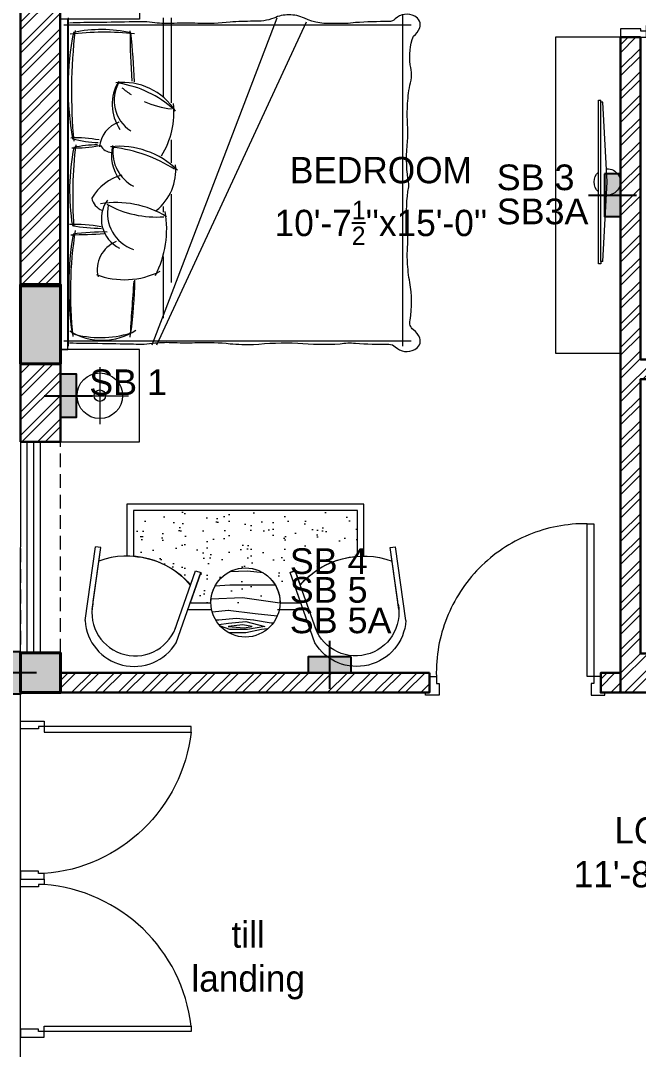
# Model space of a CAD drawing. Header units: inches. Extents: x 3133 to 3721, y -16790 to -15753.
# Drawn here: x 3292.6 to 3433.4, y -16172.1 to -15937.6 of the extents above; entities that cross this region are included whole.
import ezdxf

# ---------------------------------------------------------------- set-up
doc = ezdxf.new("R2010")
doc.units = ezdxf.units.IN
doc.header["$LTSCALE"] = 25
doc.header["$MEASUREMENT"] = 0
doc.linetypes.add('Cline', pattern=[1, 0.625, -0.125, 0.125, -0.125])
doc.linetypes.add('DASHED', pattern=[0.75, 0.5, -0.25])
doc.layers.add('107 CAVERI MAIN XREF$0$FORMAT', color=7, linetype='Continuous')
doc.layers.add('LCD-LOOPING', color=160, linetype='Continuous')
for name, color, linetype, lineweight in [('ACCESORIES', 150, 'Continuous', 20), ('Door & Window', 32, 'Continuous', 20), ('Furniture', 32, 'Continuous', 9), ('hatch', 252, 'Continuous', 0), ('SDA - Brick Wall', 7, 'Continuous', 30), ('SDA - Column', 6, 'Continuous', 40), ('SDA - Door Frame', 49, 'Continuous', 13), ('SDA - Furniture', 36, 'Continuous', 9), ('SDA - Hatch Dark', 250, 'Continuous', 5), ('SDA - Hatch Lite', 252, 'Continuous', 0), ('SDA - Overhead Lines', 252, 'DASHED', 9), ('SDA - R.C.P. 18', 112, 'Continuous', 18), ('SDA - Staircase', 1, 'Continuous', 13)]:
    doc.layers.add(name, color=color, linetype=linetype, lineweight=lineweight)
doc.layers.add('LCD-ELECTRICAL SYMBOL', color=34, linetype='Continuous', true_color=0x994200)
doc.styles.add('JB', font='GOTHIC.TTF', dxfattribs={"height": 5})
doc.styles.add('spectrum', font='arial.ttf')
pattern_1 = [(45, (3081.9256, -16917.6346), (-2.65165, 2.65165), []), (45, (3083.6934, -16917.6346), (-2.65165, 2.65165), [])]

# ---------------------------------------------------------------- blocks, each defined once
blk = doc.blocks.new('A$C8f570909')
at = {"layer": 'LCD-ELECTRICAL SYMBOL', "true_color": 0xcd6928}
h = blk.add_hatch(color=32, dxfattribs=at)
h.dxf.hatch_style = 1
h.paths.add_polyline_path([(0, 0), (8, 0), (8, 3), (0, 3)])
at = {"layer": 'LCD-ELECTRICAL SYMBOL', "color": 32, "true_color": 0xcd6928}
blk.add_line((4, -3), (4, 5.99), dxfattribs=at)
blk.add_lwpolyline([(0, 0), (8, 0), (8, 3), (0, 3)], close=True, dxfattribs=at)
blk = doc.blocks.new('sdfc3')
at = {"layer": 'SDA - Hatch Dark'}
h = blk.add_hatch(color=256, dxfattribs=at)
h.dxf.hatch_style = 1
h.paths.add_polyline_path([(388.1, 597.15), (388.1, 606.2), (397.19, 606.2), (397.19, 597.15)])
at = {"layer": 'SDA - Column'}
blk.add_lwpolyline([(388.1, 597.15), (388.1, 606.2), (397.19, 606.2), (397.19, 597.15)], close=True, dxfattribs=at)
blk = doc.blocks.new('c')
at = {"layer": 'SDA - Hatch Dark'}
h = blk.add_hatch(color=256, dxfattribs=at)
h.dxf.hatch_style = 1
h.paths.add_polyline_path([(404.31, 589), (404.31, 598.06), (422.4, 598.06), (422.4, 589)])
at = {"layer": 'SDA - Column'}
blk.add_lwpolyline([(404.31, 589), (404.31, 598.06), (422.4, 598.06), (422.4, 589)], close=True, dxfattribs=at)
blk = doc.blocks.new('*U12')
at = {"color": 0, "linetype": 'ByBlock'}
blk.add_lwpolyline([(-35, 785.9), (-35, 0), (-70, 0), (-70, 785.9)], close=True, dxfattribs=at)
for points in [[(-830, -95), (-901, -95), (-901, -83), (-880, -83), (-880, 0), (-845, 0), (-845, -35), (-830, -35), (-830, -95)], [(21, -95), (21, -83), (0, -83), (0, 0), (-35, 0), (-35, -35), (-50, -35), (-50, -95), (21, -95)]]:
    blk.add_lwpolyline(points, dxfattribs=at)
at = {"color": 250, "linetype": 'DASHED', "ltscale": 250}
blk.add_arc((-78.2, 19), 767, 89.3856, 181.4167, dxfattribs=at)
blk = doc.blocks.new('*U11')
at = {"color": 0, "linetype": 'ByBlock'}
blk.add_lwpolyline([(-35, 710), (-35, 0), (-70, 0), (-70, 710)], close=True, dxfattribs=at)
for points in [[(-730, -155), (-780, -155), (-780, -143), (-780, -143), (-780, 0), (-745, 0), (-745, -35), (-730, -35), (-730, -155)], [(0, -155), (0, -143), (0, -143), (0, 0), (-35, 0), (-35, -35), (-50, -35), (-50, -155), (0, -155)]]:
    blk.add_lwpolyline(points, dxfattribs=at)
at = {"color": 250, "linetype": 'DASHED', "ltscale": 250}
blk.add_arc((-121.4, 83), 629.1, 85.31165, 187.58356, dxfattribs=at)
blk = doc.blocks.new('*U10')
at = {"color": 0, "linetype": 'ByBlock'}
blk.add_lwpolyline([(-35, 940), (-35, 0), (-70, 0), (-70, 940)], close=True, dxfattribs=at)
for points in [[(-960, -150), (-1010, -150), (-1010, -138), (-1010, -138), (-1010, 0), (-975, 0), (-975, -35), (-960, -35), (-960, -150)], [(0, -150), (0, -138), (0, -138), (0, 0), (-35, 0), (-35, -35), (-50, -35), (-50, -150), (0, -150)]]:
    blk.add_lwpolyline(points, dxfattribs=at)
at = {"color": 250, "linetype": 'DASHED', "ltscale": 250}
blk.add_arc((47.3, -78.6), 1025.3, 96.57034, 175.60323, dxfattribs=at)
blk = doc.blocks.new('DOUBLE BED')
at = {"layer": 'SDA - Furniture'}
for p, q in [((-91.15, -2235.19), (-91.15, -2222.19)), ((-84.65, -2228.69), (-97.65, -2228.69)), ((-82.98, -2241.18), (-162.09, -2241.18)), ((-160.15, -2239.96), (-160.15, -2314.83)), ((-104.15, -2240.29), (-138.21, -2313.92)), ((-103.08, -2240.29), (-131.52, -2314.83)), ((-84.05, -2239.96), (-84.05, -2314.83)), ((-105.65, -2246.36), (-105.65, -2260.45)), ((-107.45, -2254.51), (-107.45, -2274.59)), ((-105.65, -2270.49), (-105.65, -2271.8)), ((-107.45, -2281.76), (-107.45, -2286.98)), ((-107.45, -2295.4), (-107.45, -2314.83)), ((-105.65, -2296.78), (-105.65, -2314.83)), ((-82.98, -2313.18), (-162.09, -2313.18)), ((-160.15, -2313.18), (-160.15, -2315.5)), ((-91.15, -2318.53), (-91.15, -2331.53)), ((-84.65, -2325.03), (-97.65, -2325.03))]:
    blk.add_line(p, q, dxfattribs=at)
for points in [[(-100.15, -2218.19), (-100.15, -2239.19), (-82.15, -2239.19), (-82.15, -2218.19)], [(-83.84, -2239.19), (-83.84, -2314.53), (-82.15, -2314.53), (-82.15, -2239.19)], [(-100.15, -2335.53), (-100.15, -2314.53), (-82.15, -2314.53), (-82.15, -2335.53)]]:
    blk.add_lwpolyline(points, close=True, dxfattribs=at)
for points in [[(-136.22, -2240.67, 0.03118), (-145.9, -2240.48, -0.080578), (-149.38, -2240.65, 0.015877), (-156.99, -2240.41, -0.211134), (-158.45, -2239.81, 0.329446), (-162.87, -2239.21, 0.37589), (-164.05, -2241.84, 0.123892), (-162.58, -2243.73, -0.342539), (-161.86, -2245.94, 0.076826), (-161.77, -2254.47, -0.036442), (-161.24, -2259.25, -0.046791), (-161.31, -2263.11, 0.023628), (-161.23, -2266.65, -0.055897), (-161.32, -2275.23, 0.053528), (-161.56, -2276.67, 0.053528), (-161.32, -2278.1, -0.055897), (-161.23, -2286.68, 0.026973), (-161.31, -2289.78, -0.036947), (-161.24, -2294.67, -0.036442), (-161.77, -2299.45, 0.141351), (-161.86, -2304.08, -0.121087), (-162.58, -2310.63, 0.123892), (-164.05, -2312.52, 0.37589), (-162.87, -2315.15, 0.329446), (-158.45, -2314.55, -0.211134), (-156.99, -2313.95, 0.015877), (-149.38, -2313.71, -0.06219), (-144.87, -2313.55, -0.129403), (-137.76, -2314.7, 0.123513), (-134.22, -2315.46, 0.129887), (-130.82, -2314.73, -0.095063), (-126.13, -2314.02, 0.016498), (-120.81, -2313.82, -0.039412), (-113.51, -2313.55, 0.025508), (-108.05, -2313.55, -0.038458), (-103.67, -2313.64, 0.058958), (-98.81, -2313.88, 0.00267), (-90.71, -2313.71, 0.015571), (-84.23, -2313.62)], [(-126.13, -2240.34, -0.037552), (-136.22, -2240.67)], [(-84.23, -2240.74, 0.015571), (-90.71, -2240.65, 0.00267), (-98.81, -2240.48, 0.058958), (-103.67, -2240.72, -0.038458), (-108.05, -2240.81, 0.025508), (-113.51, -2240.81, -0.039412), (-120.81, -2240.53, 0.016498), (-126.13, -2240.34)]]:
    blk.add_lwpolyline(points, format="xyb", dxfattribs=at)
for centre, radius in [((-91.15, -2228.69), 5.2), ((-91.15, -2228.69), 1.3), ((-91.15, -2325.03), 5.2), ((-91.15, -2325.03), 1.3)]:
    blk.add_circle(centre, radius, dxfattribs=at)
for centre, radius, start, end in [((-91.7, -2255.08), 13.77, 57.51, 123.8336), ((13.8, -2257.6), 112.97, 172.5647, 178.6834), ((-945.32, -2189.84), 848.92, 355.60971, 356.47378), ((-91.31, -2265.39), 23.45, 73.9263, 107.1409), ((-172.61, -2252.36), 88.17, 350.856, 6.6319), ((-157.91, -2253.46), 73.86, 350.5879, 8.2565), ((-96.78, -2273.3), 18.17, 69.3026, 116.5026), ((-82.95, -2266.71), 23.43, 153.0538, 189.663), ((-97.37, -2257.46), 6.81, 291.4295, 14.3652), ((-101.69, -2270.32), 8.8, 348.0413, 70.8342), ((-98.87, -2268.95), 7.38, 324.1671, 63.8421), ((-92.05, -2212.67), 53.33, 269.1536, 277.5533), ((-84.37, -2368.58), 103.21, 90.1063, 94.3312), ((-91.56, -2303.52), 36.69, 79.5301, 89.934), ((-85.4, -2234.24), 33.5, 259.589, 272.0447), ((-184.79, -2274.26), 99.82, 353.3146, 4.0301), ((-94.84, -2250.57), 22.14, 238.6542, 279.1977), ((-104.06, -2292.78), 23.37, 61.0456, 94.1497), ((-136.42, -2275.49), 52.15, 349.1717, 8.8688), ((-96.61, -2280.13), 11.83, 128.7278, 185.6813), ((-93.03, -2274.49), 3.81, 12.1757, 68.3207), ((-99.19, -2267.92), 11.45, 285.4018, 329.7122), ((-102.94, -2284.22), 8.82, 353.1541, 62.0001), ((-102.91, -2283.53), 9.13, 346.3296, 38.0812), ((-95.49, -2266.45), 19.08, 225.5269, 275.813), ((-90.34, -2252.42), 33.08, 237.3804, 263.3034), ((-89.22, -2293.31), 18.82, 148.1221, 185.9522), ((-97.68, -2284.81), 6.61, 289.1335, 355.0933), ((-94.06, -2287.29), 3.18, 30.1134, 85.8974), ((-85.77, -2311.28), 26.13, 87.8261, 101.4767), ((-91.75, -2250.56), 35.34, 271.8337, 280.6945), ((-86, -2261.01), 26.43, 259.1667, 273.123), ((-91.54, -2312.45), 26.07, 75.3434, 88.3876), ((-206.26, -2297.9), 121.57, 353.3958, 5.2949), ((-148.17, -2298.84), 64.28, 348.652, 10.4088), ((-102.72, -2295.97), 8.3, 329.3706, 56.8919), ((-104.01, -2295.1), 10.05, 328.6569, 34.6491), ((-96.51, -2286.02), 14.06, 212.3262, 277), ((-92.01, -2276.58), 23.56, 227.3201, 261.4624), ((-109.73, -2314.98), 21.04, 66.2982, 83.8539), ((-109.73, -2314.98), 21.04, 49.9508, 56.951), ((47.17, -2295.22), 146.29, 181.9642, 186.3418), ((-278.92, -2312.56), 180.9, 0.238, 3.8562), ((-92.05, -2243.74), 67.78, 264.0935, 276.4707), ((-91.44, -2281.23), 30.9, 257.3175, 281.7435)]:
    blk.add_arc(centre, radius, start, end, dxfattribs=at)
blk = doc.blocks.new('REWERFEW')
at = {"layer": 'SDA - Furniture'}
for p, q in [((3139.61, -25651.87), (3140.11, -25651.87)), ((3140.11, -25651.87), (3140.11, -25651.37)), ((3140.11, -25688.19), (3140.11, -25651.87))]:
    blk.add_line(p, q, dxfattribs=at)
for points in [[(3139.61, -25688.19), (3138.61, -25670.03), (3139.61, -25651.87)], [(3140.11, -25688.69), (3140.61, -25688.69), (3140.61, -25651.37), (3140.11, -25651.37)], [(3139.61, -25688.19), (3140.11, -25688.19), (3140.11, -25688.69)]]:
    blk.add_lwpolyline(points, dxfattribs=at)
for start, end in [(86.8483, 273.1517), (311.8103, 48.1897)]:
    blk.add_arc((3138.61, -25670.03), 3, start, end, dxfattribs=at)
blk = doc.blocks.new('gsdesd3a')
at = {"layer": 'SDA - Furniture'}
for p, q in [((-593.37, -2445.01), (-593.41, -2445.31)), ((-593.4, -2445.31), (-593.4, -2455.39)), ((-589.31, -2443.99), (-590.53, -2452.51)), ((-586.4, -2444.62), (-586.93, -2449.62)), ((-596.24, -2447.81), (-596.64, -2451.43)), ((-584.76, -2446.03), (-585.48, -2449.99)), ((-585.12, -2451.79), (-584.04, -2447.47)), ((-584.76, -2445.56), (-584.76, -2446.03)), ((-584.04, -2447.46), (-583.32, -2451.42)), ((-583.45, -2446.81), (-583.32, -2448.19)), ((-586.92, -2449.64), (-587.64, -2455.76)), ((-585.48, -2449.98), (-585.84, -2453.94)), ((-583.32, -2448.19), (-582.6, -2451.79)), ((-596.65, -2451.43), (-596.47, -2455.5)), ((-590.51, -2452.51), (-590.21, -2459.71)), ((-584.76, -2455.75), (-585.12, -2451.79)), ((-584.04, -2450.35), (-584.4, -2452.51)), ((-584.4, -2452.5), (-584.04, -2455.74)), ((-583.68, -2452.15), (-584.04, -2450.35)), ((-584.04, -2455.76), (-583.68, -2452.16)), ((-583.32, -2451.43), (-583.32, -2455.39)), ((-582.6, -2451.79), (-582.6, -2455.69)), ((-585.84, -2453.95), (-585.48, -2457.91)), ((-593.42, -2455.41), (-593.2, -2458.81)), ((-587.64, -2455.74), (-587.27, -2459.42)), ((-584.49, -2457.95), (-584.76, -2455.75)), ((-583.32, -2455.39), (-584.05, -2457.56)), ((-585.48, -2457.91), (-585.42, -2458.61))]:
    blk.add_line(p, q, dxfattribs=at)
at = {"layer": 'SDA - Furniture', "lineweight": 5}
blk.add_circle((-589.49, -2451.86), 7.88, dxfattribs=at)
blk = doc.blocks.new('cf')
at = {"layer": 'Furniture'}
for p, q in [((65592.54, -107055.96), (65592.62, -107054.31)), ((65615.22, -107055.37), (65592.62, -107054.31)), ((65611.55, -107056.85), (65592.54, -107055.96)), ((65612.92, -107082.7), (65594.11, -107085.59)), ((65610.48, -107083.07), (65594.11, -107085.59)), ((65616.73, -107083.78), (65594.36, -107087.22)), ((65594.11, -107085.59), (65594.36, -107087.22))]:
    blk.add_line(p, q, dxfattribs=at)
for centre, radius, start, end in [((65611.51, -107069.81), 14.91, 290.4806, 75.587), ((65618.45, -107069.79), 25.28, 147.4116, 216.8693), ((65610.04, -107069.89), 13.13, 274.8117, 91.2559)]:
    blk.add_arc(centre, radius, start, end, dxfattribs=at)

msp = doc.modelspace()

# ---------------------------------------------------------------- hatches: boundary and pattern name
at = {"layer": 'hatch'}
h = msp.add_hatch(dxfattribs=at)
h.set_pattern_fill('AR-SAND,_O', color=256, scale=3, angle=122.613)
h.set_pattern_definition([(160.113026, (4618.1495, -1435.9743), (-4.7672106, -3.2746397), [0, -4.56, 0, -5.1, 0, -4.875]), (130.113026, (4618.1495, -1435.974), (-9.9930627, -0.0908835), [0, -2.46, 0, -4.11, 0, -1.575]), (90.113026, (4620.1383, -1439.0825), (-5.0495155, 7.8602542), [0, -1.5, 0, -5.4, 0, -7.05]), (80.113026, (4620.138, -1439.0825), (-7.078444, 6.1773487), [0, -0.75, 0, -3.54, 0, -4.05])])
edge = h.paths.add_edge_path()
edge.add_line((3318.35, -16049.27), (3318.35, -16059.67))
edge.add_ellipse((3316.99, -16078.58), major_axis=(-18.96, 0), ratio=1, start_angle=220.6817, end_angle=265.8779, ccw=False)
edge.add_line((3331.37, -16066.22), (3332.52, -16062.95))
edge.add_line((3332.52, -16062.95), (3333.68, -16063.36))
edge.add_line((3333.68, -16063.36), (3331.25, -16070.27))
edge.add_line((3331.25, -16070.27), (3335.98, -16070.27))
edge.add_ellipse((3343.85, -16070.19), major_axis=(-7.87, 0), ratio=1, start_angle=270, end_angle=360.5627, ccw=False)
edge.add_ellipse((3343.85, -16070.19), major_axis=(-7.87, 0), ratio=1, start_angle=539.4373, end_angle=630, ccw=False)
edge.add_line((3351.73, -16070.27), (3356.45, -16070.27))
edge.add_line((3356.45, -16070.27), (3354.02, -16063.36))
edge.add_line((3354.02, -16063.36), (3355.19, -16062.95))
edge.add_line((3355.19, -16062.95), (3356.34, -16066.22))
edge.add_ellipse((3370.72, -16078.58), major_axis=(-18.96, 0), ratio=1, start_angle=274.1221, end_angle=319.3183, ccw=False)
edge.add_line((3369.35, -16059.67), (3369.35, -16049.27))
edge.add_line((3369.35, -16049.27), (3318.35, -16049.27))
at = {"layer": 'SDA - Hatch Lite'}
h = msp.add_hatch(dxfattribs=at)
h.set_pattern_fill('ANSI32', color=256, scale=10)
h.set_pattern_definition(pattern_1)
h.paths.add_polyline_path([(3548.96, -15779.49), (3301.69, -15779.49), (3301.69, -15788.55), (3370.32, -15788.55), (3370.32, -15788.52), (3416.63, -15788.52), (3548.96, -15788.54)])
h.paths.add_polyline_path([(3585, -15779.49), (3548.96, -15779.49), (3548.96, -15788.55), (3585, -15788.55)])
h.paths.add_polyline_path([(3637.91, -15779.49), (3594.09, -15779.49), (3594.09, -15788.55), (3637.91, -15788.55)])
h.paths.add_polyline_path([(3536.52, -16324.54), (3623.17, -16232.87), (3611.76, -16222.08), (3525.11, -16313.75)], flags=9)
h.paths.add_polyline_path([(3206.74, -15906.76), (3264.83, -15906.76), (3264.83, -15892.94), (3206.74, -15892.94)], flags=9)
h.paths.add_polyline_path([(3201.3, -15892.44), (3269.51, -15892.44), (3269.51, -15876.74), (3201.3, -15876.74)], flags=9)
h.paths.add_polyline_path([(3439.76, -16070.35), (3501.19, -16070.35), (3501.19, -16056.53), (3439.76, -16056.53)], flags=9)
h.paths.add_polyline_path([(3441.04, -16056.03), (3499.15, -16056.03), (3499.15, -16040.33), (3441.04, -16040.33)], flags=9)
h.paths.add_polyline_path([(3440.55, -15983.28), (3498.64, -15983.28), (3498.64, -15969.46), (3440.55, -15969.46)], flags=9)
h.paths.add_polyline_path([(3440.16, -15968.96), (3498.27, -15968.96), (3498.27, -15953.26), (3440.16, -15953.26)], flags=9)
h.paths.add_polyline_path([(3366.79, -16283.28), (3424.88, -16283.28), (3424.88, -16269.45), (3366.79, -16269.45)], flags=9)
h.paths.add_polyline_path([(3377, -16268.61), (3413.91, -16268.61), (3413.91, -16253.6), (3377, -16253.6)], flags=9)
h.paths.add_polyline_path([(3342.04, -16480.45), (3413.5, -16480.45), (3413.5, -16466.62), (3342.04, -16466.62)], flags=9)
h.paths.add_polyline_path([(3313.68, -16466.13), (3441.09, -16466.13), (3441.09, -16450.43), (3313.68, -16450.43)], flags=9)
h.paths.add_polyline_path([(3526.54, -16538.69), (3591.31, -16538.69), (3591.31, -16524.87), (3526.54, -16524.87)], flags=9)
h.paths.add_polyline_path([(3505.34, -16524.37), (3611.75, -16524.37), (3611.75, -16508.67), (3505.34, -16508.67)], flags=9)
h.paths.add_polyline_path([(3524.33, -16425.67), (3582.42, -16425.67), (3582.42, -16411.84), (3524.33, -16411.84)], flags=9)
h.paths.add_polyline_path([(3517.21, -16411.35), (3588.77, -16411.35), (3588.77, -16395.65), (3517.21, -16395.65)], flags=9)
h.paths.add_polyline_path([(3443.09, -16296.77), (3507.86, -16296.77), (3507.86, -16282.94), (3443.09, -16282.94)], flags=9)
h.paths.add_polyline_path([(3443.1, -16282.45), (3507.09, -16282.45), (3507.09, -16266.75), (3443.1, -16266.75)], flags=9)
h.paths.add_polyline_path([(3564.87, -16149.87), (3636.34, -16149.87), (3636.34, -16136.04), (3564.87, -16136.04)], flags=9)
h.paths.add_polyline_path([(3579.55, -16135.55), (3620.9, -16135.55), (3620.9, -16119.84), (3579.55, -16119.84)], flags=9)
h.paths.add_polyline_path([(3386.7, -16144.88), (3444.79, -16144.88), (3444.79, -16131.05), (3386.7, -16131.05)], flags=9)
h.paths.add_polyline_path([(3387.13, -16130.55), (3443.59, -16130.55), (3443.59, -16114.86), (3387.13, -16114.86)], flags=9)
h.paths.add_polyline_path([(3554.13, -16010.46), (3612.22, -16010.46), (3612.22, -15996.63), (3554.13, -15996.63)], flags=9)
h.paths.add_polyline_path([(3540.5, -15996.49), (3625.09, -15996.49), (3625.09, -15980.8), (3540.5, -15980.8)], flags=9)
h.paths.add_polyline_path([(3333.57, -15999.8), (3391.66, -15999.8), (3391.66, -15985.97), (3333.57, -15985.97)], flags=9)
h.paths.add_polyline_path([(3319.94, -15985.84), (3404.53, -15985.84), (3404.53, -15970.14), (3319.94, -15970.14)], flags=9)
h.paths.add_polyline_path([(3183.62, -15788.55), (3292.64, -15788.55), (3292.64, -15779.49), (3183.62, -15779.49)])
h = msp.add_hatch(dxfattribs=at)
h.set_pattern_fill('ANSI32', color=256, scale=10)
h.set_pattern_definition(pattern_1)
h.paths.add_polyline_path([(3183.62, -15861.8), (3223.14, -15861.8), (3223.14, -15857.34), (3183.62, -15857.34), (3183.62, -15797.58), (3174.56, -15797.58), (3174.56, -15997.74), (3183.62, -15997.74)])
h.paths.add_polyline_path([(3292.64, -15851.84), (3292.64, -15857.34), (3253.14, -15857.34), (3253.14, -15861.8), (3301.69, -15861.8), (3301.69, -15851.84)])
h.paths.add_polyline_path([(3292.64, -15815.79), (3301.69, -15815.79), (3301.69, -15797.58), (3292.64, -15797.58)])
h.paths.add_polyline_path([(3301.69, -15915.9), (3292.64, -15915.9), (3292.64, -15997.74), (3301.69, -15997.74)])
h = msp.add_hatch(dxfattribs=at)
h.set_pattern_fill('ANSI32', color=256, scale=10)
h.set_pattern_definition([(45, (1481.198, -7390.683), (-2.6516504, 2.6516504), []), (45, (1482.9656, -7390.683), (-2.6516504, 2.6516504), [])])
h.paths.add_polyline_path([(3429.29, -15941.37), (3429.29, -16090.74), (3436.81, -16090.74), (3436.81, -16081.81), (3433.81, -16081.81), (3433.81, -16019.34), (3446.99, -16019.34), (3446.99, -16014.81), (3433.81, -16014.81), (3433.81, -15941.37)])
h = msp.add_hatch(dxfattribs=at)
h.set_pattern_fill('ANSI32', color=256, scale=10)
h.set_pattern_definition([(45, (10963.8388, -15361.278), (-2.6516504, 2.6516504), []), (45, (10965.6065, -15361.278), (-2.6516504, 2.6516504), [])])
h.paths.add_polyline_path([(3292.64, -16033.57), (3292.64, -16015.83), (3301.73, -16015.83), (3301.73, -16033.57)])
h = msp.add_hatch(dxfattribs=at)
h.set_pattern_fill('ANSI32', color=256, scale=10)
h.set_pattern_definition(pattern_1)
h.paths.add_polyline_path([(3385.79, -16090.74), (3385.79, -16086.22), (3301.73, -16086.22), (3301.73, -16090.74)])
h = msp.add_hatch(dxfattribs=at)
h.set_pattern_fill('ANSI32', color=256, scale=10)
h.set_pattern_definition([(45, (3081.9256, -14691.0874), (-2.65165, 2.65165), []), (45, (3083.6934, -14691.0874), (-2.65165, 2.65165), [])])
h.paths.add_polyline_path([(3424.79, -16090.74), (3424.79, -16086.24), (3429.29, -16086.24), (3429.29, -16090.74)])

# ---------------------------------------------------------------- linework, layer by layer
at = {"layer": 'ACCESORIES', "color": 4}
for p, q in [((3292.64, -16081.57), (3292.67, -16033.57)), ((3292.67, -16033.57), (3294.92, -16033.57)), ((3297.17, -16033.57), (3294.92, -16033.57)), ((3297.14, -16081.57), (3297.17, -16033.57)), ((3292.64, -16081.57), (3294.89, -16081.57)), ((3297.14, -16081.57), (3294.89, -16081.57))]:
    msp.add_line(p, q, dxfattribs=at)
at = {"layer": 'ACCESORIES'}
for p, q in [((3294.14, -16081.57), (3294.17, -16033.57)), ((3295.64, -16081.57), (3295.67, -16033.57))]:
    msp.add_line(p, q, dxfattribs=at)
at = {"layer": 'hatch'}
for points in [[(3370.85, -16059.62), (3370.85, -16047.77), (3316.85, -16047.77), (3316.85, -16059.62)], [(3330.72, -16071.77), (3336.14, -16071.77)], [(3351.19, -16071.77), (3356.98, -16071.77)]]:
    msp.add_lwpolyline(points, dxfattribs=at)
msp.add_lwpolyline([(3351.73, -16070.27), (3356.45, -16070.27), (3354.02, -16063.36), (3355.19, -16062.95), (3356.34, -16066.22, -0.199803), (3369.35, -16059.67), (3369.35, -16049.27), (3318.35, -16049.27), (3318.35, -16059.67, -0.199803), (3331.37, -16066.22), (3332.52, -16062.95), (3333.68, -16063.36), (3331.25, -16070.27), (3335.98, -16070.27, -0.417093), (3343.85, -16062.32, -0.417093)], format="xyb", close=True, dxfattribs=at)
at = {"layer": 'SDA - Brick Wall'}
for p, q in [((3292.64, -16015.71), (3292.64, -15897.81)), ((3301.69, -16015.71), (3301.69, -15897.81)), ((3292.67, -16090.74), (3292.67, -16081.69)), ((3292.67, -16081.69), (3301.73, -16081.69)), ((3301.73, -16086.22), (3301.73, -16081.69)), ((3301.73, -16086.22), (3385.79, -16086.22)), ((3385.79, -16090.74), (3385.79, -16086.22)), ((3385.79, -16090.74), (3385.79, -16086.22)), ((3292.67, -16090.74), (3385.79, -16090.74))]:
    msp.add_line(p, q, dxfattribs=at)
for points in [[(3429.29, -15941.37), (3433.81, -15941.37), (3433.81, -16014.81), (3446.99, -16014.81), (3446.99, -16019.34), (3433.81, -16019.34), (3433.81, -16081.81), (3436.81, -16081.81), (3436.81, -16090.74), (3429.29, -16090.74)], [(3301.69, -16015.83), (3292.64, -16015.83), (3292.64, -15998.11), (3301.69, -15998.11)], [(3301.73, -16033.57), (3292.64, -16033.57), (3292.64, -16015.83), (3301.73, -16015.83)]]:
    msp.add_lwpolyline(points, close=True, dxfattribs=at)
msp.add_lwpolyline([(3429.29, -16090.74), (3424.79, -16090.74), (3424.79, -16086.24), (3429.29, -16086.24), (3429.29, -16090.74)], dxfattribs=at)
at = {"layer": 'SDA - Furniture'}
msp.add_lwpolyline([(3429.29, -15941.37), (3414.47, -15941.37), (3414.47, -16013.37), (3429.29, -16013.37)], close=True, dxfattribs=at)
at = {"layer": 'SDA - Overhead Lines', "ltscale": 0.25}
msp.add_lwpolyline([(3301.73, -16015.71), (3292.64, -16015.71), (3292.64, -16081.57), (3301.73, -16081.57)], close=True, dxfattribs=at)
at = {"layer": 'SDA - Staircase'}
msp.add_line((3292.64, -16175.74), (3292.64, -16090.74), dxfattribs=at)

# ---------------------------------------------------------------- block references
at = {"layer": 'Door & Window'}
for name, p, xscale, yscale, zscale, rotation in [('*U11', (3435.25, -15941.37), 0.0384615384615363, 0.0384615384615363, 0.0384615384615363, 270), ('*U10', (3297.99, -16097.24), -0.0356435640793731, 0.0356435640793731, 0.035643564079373, 269.999994150125), ('*U10', (3297.99, -16169.24), 0.0356435640793731, 0.0356435640793731, 0.0356435640793731, 270.0000058465293)]:
    msp.add_blockref(name, p, dxfattribs=dict(at, xscale=xscale, yscale=yscale, zscale=zscale, rotation=rotation))
at = {"layer": 'Door & Window', "xscale": 0.0443181818181833, "yscale": 0.0443181818181833, "zscale": 0.0443181818181833}
msp.add_blockref('*U12', (3424.79, -16087.07), dxfattribs=at)
at = {"layer": 'LCD-ELECTRICAL SYMBOL', "color": 32, "true_color": 0xcd6928, "yscale": 1.21875, "zscale": 1.21875}
for p, xscale, rotation in [((3425.63, -15972.49), 1.21875, 269.9999999999999), ((3301.69, -16018.2), 1.21875, 270), ((3367.91, -16082.56), 1.21875, 179.9999999999999), ((3292.64, -16081.34), -1.21875, 89.99999999998816)]:
    msp.add_blockref('A$C8f570909', p, dxfattribs=dict(at, xscale=xscale, rotation=rotation))
at = {"layer": 'SDA - Column', "rotation": 270}
msp.add_blockref('c', (2703.64, -15593.43), dxfattribs=at)
at = {"layer": 'SDA - Column'}
msp.add_blockref('sdfc3', (2904.54, -16687.89), dxfattribs=at)
at = {"layer": 'SDA - Door Frame', "xscale": -1}
msp.add_blockref('REWERFEW', (6564.89, 9695.67), dxfattribs=at)
at = {"layer": 'SDA - Furniture', "rotation": 180}
msp.add_blockref('DOUBLE BED', (3219.54, -18251.76), dxfattribs=at)
at = {"layer": 'SDA - Furniture', "linetype": 'ByBlock'}
for p, xscale, yscale, zscale, rotation in [((94387.06, 7936.22), 0.7500000000000001, 0.7500000000000001, 0.7500000000000001, 253.2700493054654), ((-87699.35, 7936.22), -0.7499999999999949, 0.7499999999999952, 0.75, 106.7299506945345)]:
    msp.add_blockref('cf', p, dxfattribs=dict(at, xscale=xscale, yscale=yscale, zscale=zscale, rotation=rotation))
at = {"layer": 'SDA - R.C.P. 18', "rotation": 270}
msp.add_blockref('gsdesd3a', (5795.72, -16659.68), dxfattribs=at)

# ---------------------------------------------------------------- texts
at = {"layer": '107 CAVERI MAIN XREF$0$FORMAT', "char_height": 6, "width": 172.5924, "attachment_point": 8, "style": 'JB'}
for s, insert in [("\\A1;\\pxqc;BEDROOM\\P10'-7{\\H0.7x;\\S1/2;}''x15'-0''", (3374.72, -15988.74)), ("\\A1;\\pxqc;LOBBY\\P11'-8''x11'-4''", (3441.28, -16135.2)), ('\\A1;\\pxqc;till \\Planding', (3344.49, -16160.68))]:
    msp.add_mtext(s, dxfattribs=dict(at, insert=insert))
at = {"layer": 'LCD-LOOPING', "color": 5, "linetype": 'Cline', "ltscale": 0.25, "true_color": 0x1c0df2, "char_height": 5.85, "attachment_point": 1, "style": 'spectrum'}
for s, width, gutter_width, insert in [('SB 3', 19.9061, 1, (3401.09, -15970.38, 0.25)), ('SB3A', 19.9061, 1, (3401.09, -15978.15, 0.25)), ('SB 1', 19.9061, 1, (3308.28, -16017.08, 0.25)), ('SB 4', 19.9061, 1, (3353.96, -16057.84, 0.25)), ('SB 5', 19.9061, 1, (3353.96, -16064.39, 0.25)), ('SB 5A', 30.466, 7.35, (3353.96, -16071.35, 0.25))]:
    msp.add_mtext_dynamic_manual_height_columns(s, width=width, gutter_width=gutter_width, heights=[6.79], dxfattribs=dict(at, insert=insert))

doc.saveas('drawing.dxf')
